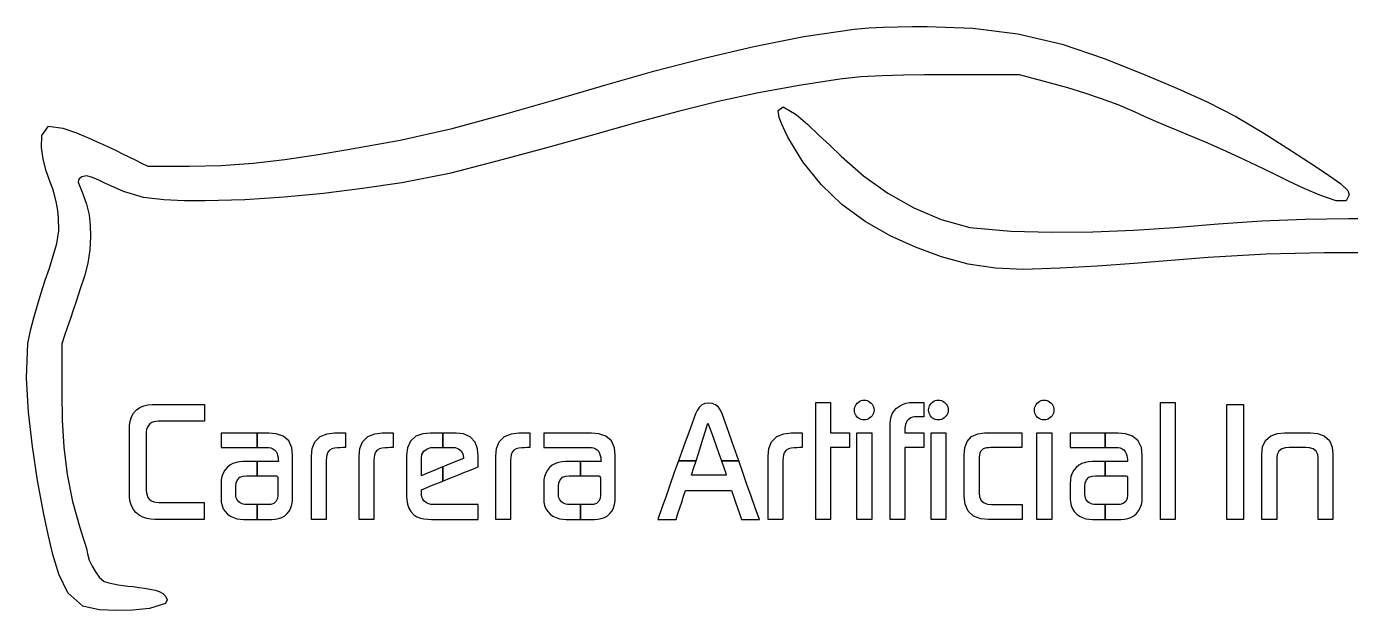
# Model space of a CAD drawing. Extents: x 2.5 to 33.5, y 2.5 to 11.2.
# Drawn here: x 2.5 to 22.26, y 2.5 to 11.22 of the extents above; entities that cross this region are included whole.
import ezdxf

# ---------------------------------------------------------------- set-up
doc = ezdxf.new("R2010")
doc.units = 0
doc.layers.get('0').update_dxf_attribs({"linetype": 'CONTINUOUS'})

msp = doc.modelspace()

# ---------------------------------------------------------------- linework, layer by layer
at = {"color": 7}
for points in [[(3.343682, 2.563765), (3.117611, 2.766519), (2.985363, 3.043257), (2.895635, 3.337214), (2.823493, 3.636051), (2.759789, 3.936815), (2.665782, 4.442262), (2.588689, 4.950559), (2.531393, 5.461452), (2.501321, 5.974614), (2.522887, 6.487769), (2.562098, 6.679945), (2.61087, 6.869979), (2.66421, 7.058781), (2.721156, 7.246532), (2.781764, 7.43313), (2.842762, 7.615224), (2.901934, 7.797917), (2.954439, 7.982611), (2.983702, 8.172103), (2.978696, 8.363969), (2.968081, 8.473858), (2.950756, 8.58289), (2.926515, 8.690592), (2.895114, 8.796429), (2.856277, 8.899761), (2.794445, 9.067224), (2.748519, 9.239703), (2.723351, 9.416339), (2.732882, 9.594087), (2.831873, 9.732744), (3.044083, 9.7055), (3.248232, 9.634412), (3.447886, 9.551392), (3.644739, 9.461925), (3.839594, 9.368164), (3.934065, 9.32167), (4.028536, 9.275176), (4.123005, 9.228682), (4.21748, 9.182186), (4.311951, 9.135693), (4.4363, 9.135762), (4.56065, 9.135832), (4.684999, 9.135901), (4.809354, 9.13597), (4.933703, 9.13604), (5.409423, 9.146095), (5.884013, 9.180211), (6.356495, 9.236654), (6.827048, 9.307536), (7.29635, 9.386304), (8.079405, 9.525996), (8.856137, 9.69686), (9.623596, 9.90581), (10.38744, 10.127723), (11.150449, 10.352509), (11.881706, 10.559908), (12.617372, 10.751072), (13.357619, 10.92361), (14.103014, 11.072263), (14.854721, 11.184104), (15.072733, 11.201187), (15.291189, 11.21157), (15.509786, 11.218361), (15.728454, 11.222154), (15.947156, 11.222705), (16.62582, 11.198554), (17.299542, 11.114973), (17.959603, 10.956258), (18.602597, 10.73788), (19.233206, 10.485663), (19.679889, 10.29586), (20.122341, 10.09644), (20.554479, 9.875683), (20.97226, 9.628789), (21.380836, 9.366845), (21.565693, 9.245982), (21.750304, 9.124745), (21.934126, 9.002321), (22.114907, 8.875482), (22.225207, 8.775175), (22.243972, 8.707865), (22.199525, 8.620214), (22.050092, 8.62084), (21.807339, 8.701917), (21.572372, 8.803969), (21.340813, 8.913589), (21.111089, 9.026993), (20.8611, 9.14851), (20.609254, 9.26614), (20.356107, 9.380953), (20.101708, 9.492962), (19.845677, 9.601167), (19.683584, 9.66806), (19.521807, 9.73571), (19.360381, 9.804188), (19.199451, 9.873825), (19.039972, 9.94669), (18.797066, 10.052771), (18.548125, 10.144022), (18.296364, 10.227204), (18.042642, 10.304207), (17.78727, 10.375561), (17.694664, 10.400331), (17.602058, 10.4251), (17.509452, 10.449869), (17.416842, 10.474639), (17.324236, 10.499408), (17.104296, 10.499609), (16.884356, 10.49981), (16.664412, 10.50001), (16.444474, 10.500211), (16.22453, 10.500412), (15.907601, 10.499756), (15.590689, 10.496255), (15.273883, 10.487501), (14.957516, 10.46899), (14.642498, 10.434652), (14.033255, 10.343273), (13.426967, 10.23404), (12.824862, 10.103728), (12.22711, 9.954677), (11.632777, 9.792483), (10.93061, 9.595379), (10.227977, 9.399955), (9.52421, 9.208644), (8.817324, 9.029326), (8.102142, 8.887411), (7.518873, 8.80194), (6.933741, 8.730304), (6.346987, 8.673513), (5.758822, 8.634116), (5.169594, 8.617721), (4.86084, 8.619528), (4.552358, 8.631913), (4.246271, 8.670874), (3.9504, 8.757753), (3.669101, 8.884791), (3.603658, 8.916708), (3.53743, 8.946955), (3.469667, 8.97355), (3.398953, 8.990186), (3.32848, 8.976922), (3.306632, 8.963158), (3.287962, 8.945374), (3.275893, 8.922703), (3.273928, 8.897106), (3.280813, 8.872278), (3.342637, 8.721893), (3.398206, 8.569116), (3.437611, 8.411501), (3.453833, 8.24982), (3.456127, 8.087249), (3.44914, 7.886987), (3.417942, 7.689165), (3.365422, 7.495766), (3.304681, 7.304756), (3.24129, 7.114606), (3.198645, 6.987941), (3.155999, 6.861276), (3.113354, 6.734612), (3.070707, 6.607941), (3.028061, 6.481277), (3.028092, 6.335777), (3.028123, 6.190276), (3.028154, 6.044777), (3.028185, 5.899271), (3.028216, 5.753771), (3.035514, 5.34523), (3.060633, 4.937411), (3.109393, 4.531774), (3.18761, 4.130804), (3.298863, 3.737734), (3.324, 3.660485), (3.348536, 3.583047), (3.372364, 3.505384), (3.395128, 3.427407), (3.413923, 3.348464), (3.4385, 3.253402), (3.480538, 3.164163), (3.530455, 3.079056), (3.587902, 2.998871), (3.659998, 2.932498), (3.729202, 2.911369), (3.800093, 2.896439), (3.8715, 2.884207), (3.943229, 2.874021), (4.015217, 2.865817), (4.097232, 2.856789), (4.179067, 2.846236), (4.260708, 2.834268), (4.34208, 2.820603), (4.422843, 2.803758), (4.480644, 2.784413), (4.534137, 2.755283), (4.578599, 2.713872), (4.599953, 2.657828), (4.575877, 2.603565), (4.338728, 2.530571), (4.089179, 2.506189), (3.838473, 2.500136), (3.588015, 2.512133), (3.343682, 2.563765), (3.343682, 2.563765), (3.343682, 2.563765), (3.343682, 2.563765), (3.343682, 2.563765), (3.343682, 2.563765)], [(22.734506, 7.840545), (21.869465, 7.840421), (21.004619, 7.822063), (20.141026, 7.773584), (19.58908, 7.726166), (19.036771, 7.683202), (18.484131, 7.64472), (17.931114, 7.61205), (17.377523, 7.592581), (16.96499, 7.610806), (16.556878, 7.673231), (16.158444, 7.781553), (15.771709, 7.926449), (15.394928, 8.095717), (15.019231, 8.307714), (14.673716, 8.566074), (14.362361, 8.864728), (14.090745, 9.199886), (13.867489, 9.56893), (13.820246, 9.66463), (13.775988, 9.76174), (13.738003, 9.861435), (13.720595, 9.966051), (13.796467, 10.023174), (13.990471, 9.907573), (14.162723, 9.756931), (14.330549, 9.601349), (14.496607, 9.443883), (14.661791, 9.285492), (14.996459, 8.992473), (15.358293, 8.733794), (15.745471, 8.51492), (16.155246, 8.34214), (16.583491, 8.222435), (17.192537, 8.165393), (17.804584, 8.151839), (18.416776, 8.157406), (19.028609, 8.179184), (19.639406, 8.220509), (20.288606, 8.27444), (20.938595, 8.317747), (21.589405, 8.34604), (22.240737, 8.356981), (22.892154, 8.352369)], [(5.158125, 5.329457), (5.026245, 5.329457), (4.894366, 5.329457), (4.762488, 5.329457), (4.630603, 5.329457), (4.498724, 5.329457), (4.466089, 5.328428), (4.433626, 5.324901), (4.401732, 5.317971), (4.371279, 5.306302), (4.344177, 5.288244), (4.3225, 5.264164), (4.306096, 5.236223), (4.295198, 5.205694), (4.289287, 5.17381), (4.28751, 5.141424), (4.28751, 4.979151), (4.28751, 4.816877), (4.28751, 4.654605), (4.28751, 4.492331), (4.28751, 4.330052), (4.288699, 4.293321), (4.292802, 4.25681), (4.300945, 4.220994), (4.314813, 4.187028), (4.336449, 4.157474), (4.367123, 4.136987), (4.401675, 4.123885), (4.437837, 4.116162), (4.474624, 4.112249), (4.511603, 4.11111), (4.640391, 4.11111), (4.76918, 4.11111), (4.897967, 4.11111), (5.026761, 4.11111), (5.155549, 4.11111), (5.155549, 4.06114), (5.155549, 4.011166), (5.155549, 3.961198), (5.155549, 3.911231), (5.155549, 3.861259), (5.008215, 3.861259), (4.860881, 3.861259), (4.713548, 3.861259), (4.566208, 3.861259), (4.418875, 3.861259), (4.35722, 3.864353), (4.296368, 3.874638), (4.237689, 3.893679), (4.183269, 3.92268), (4.135538, 3.961714), (4.097474, 4.010494), (4.069261, 4.065575), (4.050726, 4.124643), (4.040687, 4.185755), (4.037658, 4.247627), (4.037658, 4.437719), (4.037658, 4.62781), (4.037658, 4.817901), (4.037658, 5.007993), (4.037658, 5.198092), (4.040541, 5.263864), (4.050376, 5.328939), (4.069362, 5.391925), (4.099903, 5.450126), (4.143266, 5.499458), (4.195194, 5.534194), (4.253509, 5.556846), (4.314631, 5.570378), (4.376879, 5.577288), (4.439481, 5.579307), (4.583209, 5.579307), (4.726937, 5.579307), (4.870663, 5.579307), (5.014397, 5.579307), (5.158125, 5.579307), (5.158125, 5.529338), (5.158125, 5.479364), (5.158125, 5.429395), (5.158125, 5.379429), (5.158125, 5.329457)], [(12.232569, 4.734166), (12.170845, 4.559575), (12.109084, 4.38488), (12.047407, 4.210422), (11.985624, 4.035663), (11.923889, 3.861041), (11.978559, 3.861041), (12.033402, 3.861041), (12.087997, 3.861041), (12.142529, 3.861041), (12.197292, 3.861041), (12.225508, 3.947455), (12.253814, 4.034142), (12.281992, 4.120438), (12.310138, 4.206634), (12.338403, 4.293194), (12.47596, 4.293194), (12.613598, 4.293194), (12.75105, 4.293194), (12.888738, 4.293194), (13.026319, 4.293194), (13.0563, 4.20678), (13.086375, 4.120093), (13.116314, 4.033798), (13.146219, 3.947601), (13.17625, 3.861041), (13.229156, 3.861041), (13.28223, 3.861041), (13.335064, 3.861041), (13.387837, 3.861041), (13.440833, 3.861041), (13.379109, 4.035633), (13.317348, 4.210328), (13.255671, 4.384786), (13.193888, 4.559544), (13.132153, 4.734166), (13.08101, 4.734166), (13.029705, 4.734166), (12.978633, 4.734166), (12.927618, 4.734166), (12.876389, 4.734166), (12.890497, 4.691841), (12.90465, 4.649382), (12.918739, 4.607115), (12.932812, 4.564896), (12.946944, 4.5225), (12.842895, 4.5225), (12.73905, 4.5225), (12.635018, 4.5225), (12.531048, 4.5225), (12.426597, 4.5225), (12.440706, 4.564825), (12.454859, 4.607284), (12.468948, 4.649551), (12.48302, 4.69177), (12.497153, 4.734166), (12.444246, 4.734166), (12.391173, 4.734166), (12.338339, 4.734166), (12.285565, 4.734166), (12.232569, 4.734166), (12.232569, 4.734166), (12.232569, 4.734166), (12.232569, 4.734166), (12.232569, 4.734166), (12.232569, 4.734166), (12.285476, 4.734166), (12.338549, 4.734166), (12.391383, 4.734166), (12.444157, 4.734166), (12.497153, 4.734166), (12.532424, 4.847034), (12.567625, 4.959678), (12.602891, 5.072527), (12.638134, 5.185308), (12.673542, 5.298611), (12.714103, 5.185744), (12.754585, 5.073099), (12.79514, 4.96025), (12.835671, 4.847469), (12.876389, 4.734166), (12.927532, 4.734166), (12.978836, 4.734166), (13.029909, 4.734166), (13.080923, 4.734166), (13.132153, 4.734166), (13.082773, 4.87525), (13.033365, 5.016418), (12.984023, 5.157394), (12.934596, 5.298613), (12.885208, 5.439722), (12.86229, 5.490238), (12.830138, 5.535099), (12.787645, 5.570405), (12.736721, 5.591858), (12.682361, 5.598472), (12.628776, 5.591814), (12.579785, 5.569997), (12.539765, 5.534031), (12.509894, 5.489045), (12.488333, 5.439722), (12.43719, 5.298638), (12.386017, 5.15747), (12.334913, 5.016494), (12.283721, 4.875275), (12.232569, 4.734166), (12.232569, 4.734166), (12.232569, 4.734166), (12.232569, 4.734166), (12.232569, 4.734166), (12.232569, 4.734166)], [(14.785222, 4.932785), (14.72907, 4.932785), (14.672919, 4.932785), (14.616767, 4.932785), (14.560618, 4.932785), (14.504462, 4.932785), (14.504462, 4.718481), (14.504462, 4.504177), (14.504462, 4.289868), (14.504462, 4.075567), (14.504462, 3.861259), (14.460158, 3.861259), (14.415852, 3.861259), (14.37155, 3.861259), (14.327249, 3.861259), (14.282944, 3.861259), (14.282944, 4.210534), (14.282944, 4.559808), (14.282944, 4.909085), (14.282944, 5.258365), (14.282944, 5.607641), (14.327247, 5.607641), (14.371554, 5.607641), (14.415856, 5.607641), (14.460157, 5.607641), (14.504462, 5.607641), (14.504462, 5.516459), (14.504462, 5.425277), (14.504462, 5.334095), (14.504462, 5.242909), (14.504462, 5.151727), (14.560614, 5.151727), (14.616765, 5.151727), (14.672916, 5.151727), (14.729066, 5.151727), (14.785222, 5.151727), (14.785222, 5.107939), (14.785222, 5.064148), (14.785222, 5.020361), (14.785222, 4.976575), (14.785222, 4.932785)], [(15.151769, 5.494307), (15.150041, 5.471383), (15.144648, 5.449038), (15.135553, 5.427926), (15.123123, 5.408583), (15.10798, 5.391275), (15.090674, 5.376133), (15.071335, 5.363705), (15.050224, 5.354609), (15.027877, 5.349214), (15.004949, 5.347487), (14.982259, 5.349078), (14.960074, 5.354065), (14.938979, 5.362542), (14.919491, 5.374258), (14.901917, 5.3887), (14.887476, 5.406273), (14.875759, 5.425765), (14.867282, 5.446861), (14.862296, 5.469046), (14.860705, 5.491731), (14.862239, 5.514913), (14.867098, 5.537629), (14.875479, 5.559293), (14.88724, 5.579329), (14.901917, 5.597338), (14.918935, 5.612875), (14.938265, 5.625404), (14.959495, 5.634347), (14.981958, 5.63951), (15.004949, 5.641126), (15.027943, 5.639509), (15.0504, 5.634348), (15.071633, 5.625404), (15.090962, 5.612875), (15.10798, 5.597338), (15.123518, 5.58032), (15.136048, 5.560989), (15.14499, 5.539759), (15.150152, 5.517297), (15.151769, 5.494307)], [(15.897097, 4.932785), (15.84043, 4.932785), (15.783763, 4.932785), (15.727096, 4.932785), (15.670431, 4.932785), (15.61376, 4.932785), (15.61376, 4.718481), (15.61376, 4.504177), (15.61376, 4.289868), (15.61376, 4.075567), (15.61376, 3.861259), (15.569457, 3.861259), (15.52515, 3.861259), (15.480848, 3.861259), (15.436548, 3.861259), (15.392243, 3.861259), (15.392243, 4.147169), (15.392243, 4.43308), (15.392243, 4.718997), (15.392243, 5.00491), (15.392243, 5.29082), (15.395475, 5.341941), (15.406049, 5.392038), (15.425, 5.439587), (15.4525, 5.482754), (15.487547, 5.520065), (15.52979, 5.552326), (15.576649, 5.577423), (15.626896, 5.594776), (15.679151, 5.60459), (15.732246, 5.607641), (15.765216, 5.607641), (15.798189, 5.607641), (15.831162, 5.607641), (15.864133, 5.607641), (15.897097, 5.607641), (15.897097, 5.564884), (15.897097, 5.522122), (15.897097, 5.479366), (15.897097, 5.436611), (15.897097, 5.393851), (15.873915, 5.393851), (15.850731, 5.393851), (15.827547, 5.393851), (15.804364, 5.393851), (15.781186, 5.393851), (15.754603, 5.392274), (15.728478, 5.387147), (15.703492, 5.377986), (15.680466, 5.364647), (15.660124, 5.347487), (15.642963, 5.327144), (15.629625, 5.304119), (15.620463, 5.279133), (15.615337, 5.253011), (15.61376, 5.226425), (15.61376, 5.211488), (15.61376, 5.196548), (15.61376, 5.181606), (15.61376, 5.16667), (15.61376, 5.151727), (15.670427, 5.151727), (15.727094, 5.151727), (15.78376, 5.151727), (15.840425, 5.151727), (15.897097, 5.151727), (15.897097, 5.107939), (15.897097, 5.064148), (15.897097, 5.020361), (15.897097, 4.976575), (15.897097, 4.932785)], [(16.258551, 5.494307), (16.256824, 5.471383), (16.25143, 5.449038), (16.242335, 5.427926), (16.229906, 5.408583), (16.214763, 5.391275), (16.197456, 5.376133), (16.178118, 5.363705), (16.157006, 5.354609), (16.13466, 5.349214), (16.111731, 5.347487), (16.089041, 5.349078), (16.066856, 5.354065), (16.045762, 5.362542), (16.026273, 5.374258), (16.0087, 5.3887), (15.994258, 5.406273), (15.982541, 5.425765), (15.974065, 5.446861), (15.969078, 5.469046), (15.967487, 5.491731), (15.969021, 5.514913), (15.97388, 5.537629), (15.982262, 5.559293), (15.994022, 5.579329), (16.0087, 5.597338), (16.025717, 5.612875), (16.045048, 5.625404), (16.066278, 5.634347), (16.08874, 5.63951), (16.111731, 5.641126), (16.134726, 5.639509), (16.157182, 5.634348), (16.178415, 5.625404), (16.197744, 5.612875), (16.214763, 5.597338), (16.2303, 5.58032), (16.24283, 5.560989), (16.251773, 5.539759), (16.256935, 5.517297), (16.258551, 5.494307)], [(17.838232, 5.494307), (17.836505, 5.471383), (17.831111, 5.449038), (17.822017, 5.427926), (17.809587, 5.408583), (17.794444, 5.391275), (17.777138, 5.376133), (17.757799, 5.363705), (17.736688, 5.354609), (17.714341, 5.349214), (17.691413, 5.347487), (17.668723, 5.349078), (17.646538, 5.354065), (17.625443, 5.362542), (17.605955, 5.374258), (17.588381, 5.3887), (17.57394, 5.406273), (17.562222, 5.425765), (17.553746, 5.446861), (17.54876, 5.469046), (17.547169, 5.491731), (17.548703, 5.514913), (17.553562, 5.537629), (17.561943, 5.559293), (17.573704, 5.579329), (17.588381, 5.597338), (17.605398, 5.612875), (17.624729, 5.625404), (17.645959, 5.634347), (17.668422, 5.63951), (17.691413, 5.641126), (17.714407, 5.639509), (17.736864, 5.634348), (17.758096, 5.625404), (17.777426, 5.612875), (17.794444, 5.597338), (17.809982, 5.58032), (17.822511, 5.560989), (17.831454, 5.539759), (17.836616, 5.517297), (17.838232, 5.494307)], [(19.648485, 3.861259), (19.604182, 3.861259), (19.559875, 3.861259), (19.515574, 3.861259), (19.471273, 3.861259), (19.426968, 3.861259), (19.426968, 4.210534), (19.426968, 4.559808), (19.426968, 4.909085), (19.426968, 5.258365), (19.426968, 5.607641), (19.471271, 5.607641), (19.515578, 5.607641), (19.55988, 5.607641), (19.60418, 5.607641), (19.648485, 5.607641), (19.648485, 5.258367), (19.648485, 4.909093), (19.648485, 4.559816), (19.648485, 4.210536), (19.648485, 3.861259)], [(20.667893, 3.861259), (20.617923, 3.861259), (20.567949, 3.861259), (20.517981, 3.861259), (20.468014, 3.861259), (20.418042, 3.861259), (20.418042, 4.204867), (20.418042, 4.548474), (20.418042, 4.892084), (20.418042, 5.235698), (20.418042, 5.579307), (20.468012, 5.579307), (20.517986, 5.579307), (20.567954, 5.579307), (20.617921, 5.579307), (20.667893, 5.579307), (20.667893, 5.2357), (20.667893, 4.892092), (20.667893, 4.548482), (20.667893, 4.204869), (20.667893, 3.861259)], [(5.944306, 5.14868), (5.836729, 5.14868), (5.729364, 5.14868), (5.621805, 5.14868), (5.514311, 5.14868), (5.406319, 5.14868), (5.406319, 5.106355), (5.406319, 5.063896), (5.406319, 5.021629), (5.406319, 4.97941), (5.406319, 4.937014), (5.513896, 4.937014), (5.621261, 4.937014), (5.72882, 4.937014), (5.836314, 4.937014), (5.944306, 4.937014), (5.944306, 4.979339), (5.944306, 5.021798), (5.944306, 5.064065), (5.944306, 5.106284), (5.944306, 5.14868), (5.944306, 5.14868), (5.944306, 5.14868), (5.944306, 5.14868), (5.944306, 5.14868), (5.944306, 5.14868), (5.944306, 5.106355), (5.944306, 5.063896), (5.944306, 5.021629), (5.944306, 4.97941), (5.944306, 4.937014), (5.972522, 4.937014), (6.000539, 4.937014), (6.028554, 4.937014), (6.056902, 4.937014), (6.085417, 4.937014), (6.117566, 4.935123), (6.148873, 4.928936), (6.178788, 4.9174), (6.205565, 4.899518), (6.226528, 4.875278), (6.240711, 4.847359), (6.250308, 4.817583), (6.256533, 4.787054), (6.260167, 4.756479), (6.261806, 4.725347), (6.198318, 4.725347), (6.134629, 4.725347), (6.071229, 4.725347), (6.007901, 4.725347), (5.944306, 4.725347), (5.944306, 4.683022), (5.944306, 4.640563), (5.944306, 4.598296), (5.944306, 4.556077), (5.944306, 4.51368), (5.997212, 4.51368), (6.050286, 4.51368), (6.103119, 4.51368), (6.155893, 4.51368), (6.208889, 4.51368), (6.22196, 4.513184), (6.235306, 4.510731), (6.246392, 4.50388), (6.251851, 4.491902), (6.252986, 4.478403), (6.252986, 4.42726), (6.252986, 4.375955), (6.252986, 4.324882), (6.252986, 4.273868), (6.252986, 4.222639), (6.248389, 4.175725), (6.230165, 4.131833), (6.195173, 4.10049), (6.150394, 4.085385), (6.103056, 4.081528), (6.071312, 4.081528), (6.039793, 4.081528), (6.007756, 4.081528), (5.976097, 4.081528), (5.944306, 4.081528), (5.944306, 4.037439), (5.944306, 3.993211), (5.944306, 3.949183), (5.944306, 3.905205), (5.944306, 3.861041), (5.988394, 3.861041), (6.032622, 3.861041), (6.07665, 3.861041), (6.120628, 3.861041), (6.164792, 3.861041), (6.215382, 3.863985), (6.264732, 3.873449), (6.312196, 3.890536), (6.356121, 3.916008), (6.394097, 3.949236), (6.425529, 3.990103), (6.448407, 4.036049), (6.463256, 4.085415), (6.471147, 4.136321), (6.473472, 4.187361), (6.473472, 4.314336), (6.473472, 4.441062), (6.473472, 4.568017), (6.473472, 4.695225), (6.473472, 4.822361), (6.461746, 4.931899), (6.417263, 5.032515), (6.334898, 5.1042), (6.230656, 5.139477), (6.120694, 5.14868), (6.085423, 5.14868), (6.050403, 5.14868), (6.014806, 5.14868), (5.979629, 5.14868), (5.944306, 5.14868), (5.944306, 5.14868), (5.944306, 5.14868), (5.944306, 5.14868), (5.944306, 5.14868), (5.944306, 5.14868)], [(7.264312, 4.932785), (7.223365, 4.932521), (7.182432, 4.931591), (7.14153, 4.929657), (7.10076, 4.925936), (7.060825, 4.917331), (7.02624, 4.896493), (7.000827, 4.865102), (6.98548, 4.82765), (6.977938, 4.787825), (6.975824, 4.747329), (6.975824, 4.570116), (6.975824, 4.392903), (6.975824, 4.215692), (6.975824, 4.038478), (6.975824, 3.861259), (6.931521, 3.861259), (6.887214, 3.861259), (6.842912, 3.861259), (6.798612, 3.861259), (6.754307, 3.861259), (6.754307, 4.05032), (6.754307, 4.239382), (6.754307, 4.428442), (6.754307, 4.617504), (6.754307, 4.806572), (6.765109, 4.917892), (6.805787, 5.021689), (6.884348, 5.100249), (6.988139, 5.140924), (7.099462, 5.151727), (7.132432, 5.151727), (7.165404, 5.151727), (7.198378, 5.151727), (7.231349, 5.151727), (7.264312, 5.151727), (7.264312, 5.107939), (7.264312, 5.064148), (7.264312, 5.020361), (7.264312, 4.976575), (7.264312, 4.932785)], [(7.976175, 4.932785), (7.935228, 4.932521), (7.894294, 4.931591), (7.853392, 4.929657), (7.812623, 4.925936), (7.772688, 4.917331), (7.738102, 4.896493), (7.712689, 4.865102), (7.697343, 4.82765), (7.689801, 4.787825), (7.687687, 4.747329), (7.687687, 4.570116), (7.687687, 4.392903), (7.687687, 4.215692), (7.687687, 4.038478), (7.687687, 3.861259), (7.643384, 3.861259), (7.599077, 3.861259), (7.554775, 3.861259), (7.510474, 3.861259), (7.466169, 3.861259), (7.466169, 4.05032), (7.466169, 4.239382), (7.466169, 4.428442), (7.466169, 4.617504), (7.466169, 4.806572), (7.476972, 4.917892), (7.517649, 5.021689), (7.59621, 5.100249), (7.700002, 5.140924), (7.811325, 5.151727), (7.844294, 5.151727), (7.877267, 5.151727), (7.91024, 5.151727), (7.943211, 5.151727), (7.976175, 5.151727), (7.976175, 5.107939), (7.976175, 5.064148), (7.976175, 5.020361), (7.976175, 4.976575), (7.976175, 4.932785)], [(8.713611, 5.14868), (8.676577, 5.14868), (8.639805, 5.14868), (8.602429, 5.14868), (8.565493, 5.14868), (8.528403, 5.14868), (8.418675, 5.13942), (8.314468, 5.103971), (8.231906, 5.031979), (8.18748, 4.931884), (8.175625, 4.822361), (8.175625, 4.700676), (8.175625, 4.579231), (8.175625, 4.457565), (8.175625, 4.335974), (8.175625, 4.213819), (8.178636, 4.151758), (8.188914, 4.090085), (8.20842, 4.030951), (8.238996, 3.977035), (8.281458, 3.931597), (8.328114, 3.901124), (8.380207, 3.88099), (8.434646, 3.868958), (8.490165, 3.862825), (8.546042, 3.861041), (8.685362, 3.861041), (8.824765, 3.861041), (8.963979, 3.861041), (9.103433, 3.861041), (9.242778, 3.861041), (9.242778, 3.90513), (9.242778, 3.949358), (9.242778, 3.993386), (9.242778, 4.037364), (9.242778, 4.081528), (9.112275, 4.081528), (8.981695, 4.081528), (8.851292, 4.081528), (8.720664, 4.081528), (8.590139, 4.081528), (8.562519, 4.082518), (8.534658, 4.085864), (8.507248, 4.092192), (8.481374, 4.102147), (8.457847, 4.116805), (8.43478, 4.138519), (8.416565, 4.165033), (8.404557, 4.194403), (8.398018, 4.225974), (8.396111, 4.257916), (8.396111, 4.26684), (8.396111, 4.27559), (8.396111, 4.284322), (8.396111, 4.293329), (8.396111, 4.302014), (8.459599, 4.328467), (8.523287, 4.355004), (8.586688, 4.381421), (8.650016, 4.407807), (8.713611, 4.434305), (8.713611, 4.47663), (8.713611, 4.519089), (8.713611, 4.561356), (8.713611, 4.603575), (8.713611, 4.645972), (8.650123, 4.619519), (8.586435, 4.592982), (8.523034, 4.566565), (8.459706, 4.540178), (8.396111, 4.51368), (8.396111, 4.564823), (8.396111, 4.616128), (8.396111, 4.6672), (8.396111, 4.718215), (8.396111, 4.769444), (8.404121, 4.828864), (8.43306, 4.881342), (8.481345, 4.915926), (8.538943, 4.932582), (8.598958, 4.937014), (8.62216, 4.937014), (8.644911, 4.937014), (8.667612, 4.937014), (8.690554, 4.937014), (8.713611, 4.937014), (8.713611, 4.979339), (8.713611, 5.021798), (8.713611, 5.064065), (8.713611, 5.106284), (8.713611, 5.14868), (8.713611, 5.14868), (8.713611, 5.14868), (8.713611, 5.14868), (8.713611, 5.14868), (8.713611, 5.14868), (8.713611, 5.106355), (8.713611, 5.063896), (8.713611, 5.021629), (8.713611, 4.97941), (8.713611, 4.937014), (8.740064, 4.937014), (8.76633, 4.937014), (8.792594, 4.937014), (8.81917, 4.937014), (8.845903, 4.937014), (8.898749, 4.932722), (8.948935, 4.917003), (8.990602, 4.885347), (9.015307, 4.839101), (9.022292, 4.787083), (9.022292, 4.783682), (9.022292, 4.779883), (9.022292, 4.776194), (9.022292, 4.773024), (9.022292, 4.769444), (8.960567, 4.744754), (8.898648, 4.719987), (8.837009, 4.695331), (8.77544, 4.670703), (8.713611, 4.645972), (8.713611, 4.603647), (8.713611, 4.561188), (8.713611, 4.518921), (8.713611, 4.476702), (8.713611, 4.434305), (8.819424, 4.47663), (8.925029, 4.518872), (9.030825, 4.561191), (9.136556, 4.603483), (9.242778, 4.645972), (9.242778, 4.677716), (9.242778, 4.709234), (9.242778, 4.741271), (9.242778, 4.77293), (9.242778, 4.804722), (9.233303, 4.913078), (9.197123, 5.015307), (9.124384, 5.095191), (9.024506, 5.137524), (8.916458, 5.14868), (8.875897, 5.14868), (8.835207, 5.14868), (8.794701, 5.14868), (8.754241, 5.14868), (8.713611, 5.14868), (8.713611, 5.14868), (8.713611, 5.14868), (8.713611, 5.14868), (8.713611, 5.14868), (8.713611, 5.14868)], [(10.016176, 4.932785), (9.975229, 4.932521), (9.934296, 4.931591), (9.893394, 4.929657), (9.852624, 4.925936), (9.812689, 4.917331), (9.778104, 4.896493), (9.752691, 4.865102), (9.737344, 4.82765), (9.729802, 4.787825), (9.727688, 4.747329), (9.727688, 4.570116), (9.727688, 4.392903), (9.727688, 4.215692), (9.727688, 4.038478), (9.727688, 3.861259), (9.683385, 3.861259), (9.639078, 3.861259), (9.594776, 3.861259), (9.550476, 3.861259), (9.506171, 3.861259), (9.506171, 4.05032), (9.506171, 4.239382), (9.506171, 4.428442), (9.506171, 4.617504), (9.506171, 4.806572), (9.516973, 4.917892), (9.55765, 5.021689), (9.636211, 5.100249), (9.740003, 5.140924), (9.851326, 5.151727), (9.884296, 5.151727), (9.917268, 5.151727), (9.950241, 5.151727), (9.983213, 5.151727), (10.016176, 5.151727), (10.016176, 5.107939), (10.016176, 5.064148), (10.016176, 5.020361), (10.016176, 4.976575), (10.016176, 4.932785)], [(10.221736, 5.14868), (10.221736, 5.106355), (10.221736, 5.063896), (10.221736, 5.021629), (10.221736, 4.97941), (10.221736, 4.937014), (10.357529, 4.937014), (10.493403, 4.937014), (10.629093, 4.937014), (10.765016, 4.937014), (10.900833, 4.937014), (10.932983, 4.935123), (10.96429, 4.928936), (10.994205, 4.9174), (11.020982, 4.899518), (11.041944, 4.875278), (11.056127, 4.847359), (11.065724, 4.817583), (11.07195, 4.787054), (11.075583, 4.756479), (11.077222, 4.725347), (11.015498, 4.725347), (10.953579, 4.725347), (10.891939, 4.725347), (10.83037, 4.725347), (10.768542, 4.725347), (10.768542, 4.683022), (10.768542, 4.640563), (10.768542, 4.598296), (10.768542, 4.556077), (10.768542, 4.51368), (10.817921, 4.51368), (10.867456, 4.51368), (10.916768, 4.51368), (10.966023, 4.51368), (11.015486, 4.51368), (11.030074, 4.513095), (11.044314, 4.510682), (11.057404, 4.504602), (11.066115, 4.492839), (11.068403, 4.478403), (11.068403, 4.42726), (11.068403, 4.375955), (11.068403, 4.324882), (11.068403, 4.273868), (11.068403, 4.222639), (11.063806, 4.175725), (11.045581, 4.131833), (11.01059, 4.10049), (10.965811, 4.085385), (10.918472, 4.081528), (10.888492, 4.081528), (10.858724, 4.081528), (10.828467, 4.081528), (10.798567, 4.081528), (10.768542, 4.081528), (10.768542, 4.037439), (10.768542, 3.993211), (10.768542, 3.949183), (10.768542, 3.905205), (10.768542, 3.861041), (10.810867, 3.861041), (10.853326, 3.861041), (10.895593, 3.861041), (10.937812, 3.861041), (10.980208, 3.861041), (11.030799, 3.863985), (11.080149, 3.873449), (11.127613, 3.890536), (11.171538, 3.916008), (11.209514, 3.949236), (11.240946, 3.990103), (11.263824, 4.036049), (11.278673, 4.085415), (11.286564, 4.136321), (11.288889, 4.187361), (11.288889, 4.314336), (11.288889, 4.441062), (11.288889, 4.568017), (11.288889, 4.695225), (11.288889, 4.822361), (11.277163, 4.931899), (11.23268, 5.032515), (11.150314, 5.1042), (11.046073, 5.139477), (10.936111, 5.14868), (10.793264, 5.14868), (10.650331, 5.14868), (10.507593, 5.14868), (10.364609, 5.14868), (10.221736, 5.14868), (10.221736, 5.14868), (10.221736, 5.14868), (10.221736, 5.14868), (10.221736, 5.14868), (10.221736, 5.14868)], [(14.081087, 4.932785), (14.04014, 4.932521), (13.999207, 4.931591), (13.958305, 4.929657), (13.917536, 4.925936), (13.877601, 4.917331), (13.843015, 4.896493), (13.817602, 4.865102), (13.802256, 4.82765), (13.794713, 4.787825), (13.792599, 4.747329), (13.792599, 4.570116), (13.792599, 4.392903), (13.792599, 4.215692), (13.792599, 4.038478), (13.792599, 3.861259), (13.748296, 3.861259), (13.703989, 3.861259), (13.659687, 3.861259), (13.615387, 3.861259), (13.571082, 3.861259), (13.571082, 4.05032), (13.571082, 4.239382), (13.571082, 4.428442), (13.571082, 4.617504), (13.571082, 4.806572), (13.581884, 4.917892), (13.622562, 5.021689), (13.701123, 5.100249), (13.804914, 5.140924), (13.916237, 5.151727), (13.949207, 5.151727), (13.98218, 5.151727), (14.015153, 5.151727), (14.048124, 5.151727), (14.081087, 5.151727), (14.081087, 5.107939), (14.081087, 5.064148), (14.081087, 5.020361), (14.081087, 4.976575), (14.081087, 4.932785)], [(15.118283, 3.861259), (15.07398, 3.861259), (15.029673, 3.861259), (14.985371, 3.861259), (14.941071, 3.861259), (14.896766, 3.861259), (14.896766, 4.119351), (14.896766, 4.377443), (14.896766, 4.635541), (14.896766, 4.89363), (14.896766, 5.151727), (14.941069, 5.151727), (14.985376, 5.151727), (15.029678, 5.151727), (15.073978, 5.151727), (15.118283, 5.151727), (15.118283, 4.893635), (15.118283, 4.635543), (15.118283, 4.377445), (15.118283, 4.119356), (15.118283, 3.861259)], [(16.225066, 3.861259), (16.180762, 3.861259), (16.136456, 3.861259), (16.092154, 3.861259), (16.047853, 3.861259), (16.003548, 3.861259), (16.003548, 4.119351), (16.003548, 4.377443), (16.003548, 4.635541), (16.003548, 4.89363), (16.003548, 5.151727), (16.047851, 5.151727), (16.092158, 5.151727), (16.13646, 5.151727), (16.18076, 5.151727), (16.225066, 5.151727), (16.225066, 4.893635), (16.225066, 4.635543), (16.225066, 4.377445), (16.225066, 4.119356), (16.225066, 3.861259)], [(17.361913, 3.861259), (17.261458, 3.861259), (17.161003, 3.861259), (17.060549, 3.861259), (16.96009, 3.861259), (16.859635, 3.861259), (16.74611, 3.871422), (16.639155, 3.909854), (16.55559, 3.986214), (16.510954, 4.090554), (16.499025, 4.203838), (16.499025, 4.328506), (16.499025, 4.453173), (16.499025, 4.577839), (16.499025, 4.702512), (16.499025, 4.827178), (16.507912, 4.928678), (16.541546, 5.024556), (16.608863, 5.100096), (16.701749, 5.140821), (16.802968, 5.151727), (16.913726, 5.151727), (17.024484, 5.151727), (17.135241, 5.151727), (17.246004, 5.151727), (17.356762, 5.151727), (17.356762, 5.107939), (17.356762, 5.064148), (17.356762, 5.020361), (17.356762, 4.976575), (17.356762, 4.932785), (17.264549, 4.932785), (17.172336, 4.932785), (17.080125, 4.932785), (16.987908, 4.932785), (16.895696, 4.932785), (16.866858, 4.931924), (16.838163, 4.928951), (16.809935, 4.923038), (16.782969, 4.912887), (16.759179, 4.896725), (16.742039, 4.874574), (16.731078, 4.848738), (16.724679, 4.821383), (16.721469, 4.793462), (16.720542, 4.76536), (16.720542, 4.663359), (16.720542, 4.561359), (16.720542, 4.459359), (16.720542, 4.357354), (16.720542, 4.255354), (16.726818, 4.197699), (16.75023, 4.144884), (16.793481, 4.10677), (16.848169, 4.08779), (16.905999, 4.082777), (16.997181, 4.082777), (17.088364, 4.082777), (17.179545, 4.082777), (17.270731, 4.082777), (17.361913, 4.082777), (17.361913, 4.038473), (17.361913, 3.994166), (17.361913, 3.949864), (17.361913, 3.905564), (17.361913, 3.861259)], [(17.804747, 3.861259), (17.760444, 3.861259), (17.716137, 3.861259), (17.671835, 3.861259), (17.627535, 3.861259), (17.58323, 3.861259), (17.58323, 4.119351), (17.58323, 4.377443), (17.58323, 4.635541), (17.58323, 4.89363), (17.58323, 5.151727), (17.627533, 5.151727), (17.67184, 5.151727), (17.716142, 5.151727), (17.760442, 5.151727), (17.804747, 5.151727), (17.804747, 4.893635), (17.804747, 4.635543), (17.804747, 4.377445), (17.804747, 4.119356), (17.804747, 3.861259)], [(18.600208, 5.14868), (18.496159, 5.14868), (18.392314, 5.14868), (18.288282, 5.14868), (18.184312, 5.14868), (18.079861, 5.14868), (18.079861, 5.106355), (18.079861, 5.063896), (18.079861, 5.021629), (18.079861, 4.97941), (18.079861, 4.937014), (18.18391, 4.937014), (18.287755, 4.937014), (18.391788, 4.937014), (18.495757, 4.937014), (18.600208, 4.937014), (18.600208, 4.979339), (18.600208, 5.021798), (18.600208, 5.064065), (18.600208, 5.106284), (18.600208, 5.14868), (18.600208, 5.14868), (18.600208, 5.14868), (18.600208, 5.14868), (18.600208, 5.14868), (18.600208, 5.14868), (18.600208, 5.106355), (18.600208, 5.063896), (18.600208, 5.021629), (18.600208, 4.97941), (18.600208, 4.937014), (18.633716, 4.937014), (18.666985, 4.937014), (18.700802, 4.937014), (18.73422, 4.937014), (18.767778, 4.937014), (18.798244, 4.935254), (18.82813, 4.929145), (18.856405, 4.917264), (18.88078, 4.899097), (18.900069, 4.875278), (18.914252, 4.847359), (18.923849, 4.817583), (18.930075, 4.787054), (18.933708, 4.756479), (18.935347, 4.725347), (18.868332, 4.725347), (18.801106, 4.725347), (18.734183, 4.725347), (18.667336, 4.725347), (18.600208, 4.725347), (18.600208, 4.683022), (18.600208, 4.640563), (18.600208, 4.598296), (18.600208, 4.556077), (18.600208, 4.51368), (18.656642, 4.51368), (18.713254, 4.51368), (18.76961, 4.51368), (18.825902, 4.51368), (18.88243, 4.51368), (18.897018, 4.513095), (18.911258, 4.510682), (18.924348, 4.504602), (18.93306, 4.492839), (18.935347, 4.478403), (18.935347, 4.42726), (18.935347, 4.375955), (18.935347, 4.324882), (18.935347, 4.273868), (18.935347, 4.222639), (18.929646, 4.17436), (18.908687, 4.130841), (18.871204, 4.100356), (18.825201, 4.085491), (18.776597, 4.081528), (18.741326, 4.081528), (18.706305, 4.081528), (18.670709, 4.081528), (18.635532, 4.081528), (18.600208, 4.081528), (18.600208, 4.037439), (18.600208, 3.993211), (18.600208, 3.949183), (18.600208, 3.905205), (18.600208, 3.861041), (18.647824, 3.861041), (18.69559, 3.861041), (18.743141, 3.861041), (18.790637, 3.861041), (18.838333, 3.861041), (18.888924, 3.863985), (18.938274, 3.873449), (18.985737, 3.890536), (19.029663, 3.916008), (19.067639, 3.949236), (19.100082, 3.990103), (19.125157, 4.035693), (19.142593, 4.084588), (19.152634, 4.135488), (19.155833, 4.187361), (19.155833, 4.314336), (19.155833, 4.441062), (19.155833, 4.568017), (19.155833, 4.695225), (19.155833, 4.822361), (19.143051, 4.932939), (19.09583, 5.03338), (19.011067, 5.104251), (18.905236, 5.139409), (18.794236, 5.14868), (18.755438, 5.14868), (18.716517, 5.14868), (18.677772, 5.14868), (18.639072, 5.14868), (18.600208, 5.14868), (18.600208, 5.14868), (18.600208, 5.14868), (18.600208, 5.14868), (18.600208, 5.14868), (18.600208, 5.14868)], [(22.002472, 3.861259), (21.958683, 3.861259), (21.914892, 3.861259), (21.871105, 3.861259), (21.82732, 3.861259), (21.78353, 3.861259), (21.78353, 4.044139), (21.78353, 4.227018), (21.78353, 4.409896), (21.78353, 4.592776), (21.78353, 4.775663), (21.776545, 4.830728), (21.750995, 4.879716), (21.706747, 4.912809), (21.653537, 4.928621), (21.598073, 4.932785), (21.548618, 4.932785), (21.49916, 4.932785), (21.449706, 4.932785), (21.400255, 4.932785), (21.350798, 4.932785), (21.294891, 4.928675), (21.241169, 4.913065), (21.196193, 4.880226), (21.169962, 4.831125), (21.162766, 4.775663), (21.162766, 4.592783), (21.162766, 4.409903), (21.162766, 4.227025), (21.162766, 4.044145), (21.162766, 3.861259), (21.118462, 3.861259), (21.074156, 3.861259), (21.029854, 3.861259), (20.985553, 3.861259), (20.941248, 3.861259), (20.941248, 4.056502), (20.941248, 4.251746), (20.941248, 4.446987), (20.941248, 4.642231), (20.941248, 4.837481), (20.952658, 4.942425), (20.995221, 5.038576), (21.073891, 5.108001), (21.173419, 5.142591), (21.278676, 5.151727), (21.356464, 5.151727), (21.434252, 5.151727), (21.51204, 5.151727), (21.589831, 5.151727), (21.667619, 5.151727), (21.772443, 5.142519), (21.871421, 5.107675), (21.949311, 5.038009), (21.991245, 4.942021), (22.002472, 4.837481), (22.002472, 4.642238), (22.002472, 4.446995), (22.002472, 4.251753), (22.002472, 4.056509), (22.002472, 3.861259)], [(5.944306, 4.725347), (5.90198, 4.725347), (5.859521, 4.725347), (5.817254, 4.725347), (5.775036, 4.725347), (5.732639, 4.725347), (5.680771, 4.722395), (5.62932, 4.712691), (5.580132, 4.695334), (5.534854, 4.670068), (5.494514, 4.637153), (5.460852, 4.5974), (5.435503, 4.552021), (5.418477, 4.502587), (5.409179, 4.4514), (5.406319, 4.399028), (5.406319, 4.353175), (5.406319, 4.307178), (5.406319, 4.261389), (5.406319, 4.215652), (5.406319, 4.169722), (5.409406, 4.11841), (5.419821, 4.067851), (5.439005, 4.019939), (5.467344, 3.976833), (5.503333, 3.940416), (5.544846, 3.910289), (5.590929, 3.88733), (5.639517, 3.872077), (5.690146, 3.863614), (5.741458, 3.861041), (5.78202, 3.861041), (5.82271, 3.861041), (5.863216, 3.861041), (5.903675, 3.861041), (5.944306, 3.861041), (5.944306, 3.90513), (5.944306, 3.949358), (5.944306, 3.993386), (5.944306, 4.037364), (5.944306, 4.081528), (5.912562, 4.081528), (5.881043, 4.081528), (5.849006, 4.081528), (5.817347, 4.081528), (5.785556, 4.081528), (5.760547, 4.083466), (5.736338, 4.089143), (5.713057, 4.098345), (5.691008, 4.110756), (5.670903, 4.125625), (5.654504, 4.142825), (5.641732, 4.162455), (5.632941, 4.184443), (5.628214, 4.207568), (5.626806, 4.231458), (5.626806, 4.256148), (5.626806, 4.280662), (5.626806, 4.305176), (5.626806, 4.32998), (5.626806, 4.35493), (5.631793, 4.406062), (5.650639, 4.453924), (5.686982, 4.49011), (5.734393, 4.508685), (5.785556, 4.51368), (5.817299, 4.51368), (5.848818, 4.51368), (5.880855, 4.51368), (5.912514, 4.51368), (5.944306, 4.51368), (5.944306, 4.556005), (5.944306, 4.598464), (5.944306, 4.640731), (5.944306, 4.68295), (5.944306, 4.725347), (5.944306, 4.725347), (5.944306, 4.725347), (5.944306, 4.725347), (5.944306, 4.725347), (5.944306, 4.725347)], [(10.768542, 3.861041), (10.768542, 3.90513), (10.768542, 3.949358), (10.768542, 3.993386), (10.768542, 4.037364), (10.768542, 4.081528), (10.735034, 4.081528), (10.701764, 4.081528), (10.667948, 4.081528), (10.63453, 4.081528), (10.600972, 4.081528), (10.575963, 4.083466), (10.551755, 4.089143), (10.528474, 4.098345), (10.506425, 4.110756), (10.486319, 4.125625), (10.46992, 4.142825), (10.457149, 4.162455), (10.448358, 4.184443), (10.44363, 4.207568), (10.442222, 4.231458), (10.442222, 4.256148), (10.442222, 4.280662), (10.442222, 4.305176), (10.442222, 4.32998), (10.442222, 4.35493), (10.44721, 4.406062), (10.466056, 4.453924), (10.502399, 4.49011), (10.54981, 4.508685), (10.600972, 4.51368), (10.63448, 4.51368), (10.667749, 4.51368), (10.701566, 4.51368), (10.734984, 4.51368), (10.768542, 4.51368), (10.768542, 4.556005), (10.768542, 4.598464), (10.768542, 4.640731), (10.768542, 4.68295), (10.768542, 4.725347), (10.724453, 4.725347), (10.680225, 4.725347), (10.636197, 4.725347), (10.592219, 4.725347), (10.548055, 4.725347), (10.496187, 4.722395), (10.444737, 4.712691), (10.395548, 4.695334), (10.350271, 4.670068), (10.30993, 4.637153), (10.276269, 4.5974), (10.25092, 4.552021), (10.233894, 4.502587), (10.224596, 4.4514), (10.221736, 4.399028), (10.221736, 4.353175), (10.221736, 4.307178), (10.221736, 4.261389), (10.221736, 4.215652), (10.221736, 4.169722), (10.224822, 4.11841), (10.235237, 4.067851), (10.254422, 4.019939), (10.282761, 3.976833), (10.31875, 3.940416), (10.360263, 3.910289), (10.406346, 3.88733), (10.454933, 3.872077), (10.505562, 3.863614), (10.556875, 3.861041), (10.5992, 3.861041), (10.641659, 3.861041), (10.683926, 3.861041), (10.726145, 3.861041), (10.768542, 3.861041), (10.768542, 3.861041), (10.768542, 3.861041), (10.768542, 3.861041), (10.768542, 3.861041), (10.768542, 3.861041)], [(18.600208, 4.725347), (18.56141, 4.725347), (18.522489, 4.725347), (18.483745, 4.725347), (18.445044, 4.725347), (18.40618, 4.725347), (18.354312, 4.722395), (18.302862, 4.712691), (18.253673, 4.695334), (18.208396, 4.670068), (18.168055, 4.637153), (18.134394, 4.5974), (18.109045, 4.552021), (18.092019, 4.502587), (18.082721, 4.4514), (18.079861, 4.399028), (18.079861, 4.353175), (18.079861, 4.307178), (18.079861, 4.261389), (18.079861, 4.215652), (18.079861, 4.169722), (18.082947, 4.11841), (18.093362, 4.067851), (18.112547, 4.019939), (18.140886, 3.976833), (18.176875, 3.940416), (18.218388, 3.910289), (18.264471, 3.88733), (18.313058, 3.872077), (18.363687, 3.863614), (18.415, 3.861041), (18.452034, 3.861041), (18.488806, 3.861041), (18.526182, 3.861041), (18.563118, 3.861041), (18.600208, 3.861041), (18.600208, 3.90513), (18.600208, 3.949358), (18.600208, 3.993386), (18.600208, 4.037364), (18.600208, 4.081528), (18.571991, 4.081528), (18.543975, 4.081528), (18.515959, 4.081528), (18.487612, 4.081528), (18.459097, 4.081528), (18.434088, 4.083466), (18.40988, 4.089143), (18.386599, 4.098345), (18.36455, 4.110756), (18.344444, 4.125625), (18.328045, 4.142825), (18.315274, 4.162455), (18.306482, 4.184443), (18.301755, 4.207568), (18.300347, 4.231458), (18.300347, 4.256148), (18.300347, 4.280662), (18.300347, 4.305176), (18.300347, 4.32998), (18.300347, 4.35493), (18.305335, 4.406062), (18.324181, 4.453924), (18.360524, 4.49011), (18.407935, 4.508685), (18.459097, 4.51368), (18.487314, 4.51368), (18.51533, 4.51368), (18.543346, 4.51368), (18.571693, 4.51368), (18.600208, 4.51368), (18.600208, 4.556005), (18.600208, 4.598464), (18.600208, 4.640731), (18.600208, 4.68295), (18.600208, 4.725347), (18.600208, 4.725347), (18.600208, 4.725347), (18.600208, 4.725347), (18.600208, 4.725347), (18.600208, 4.725347)]]:
    msp.add_lwpolyline(points, dxfattribs=at)

doc.saveas('drawing.dxf')
